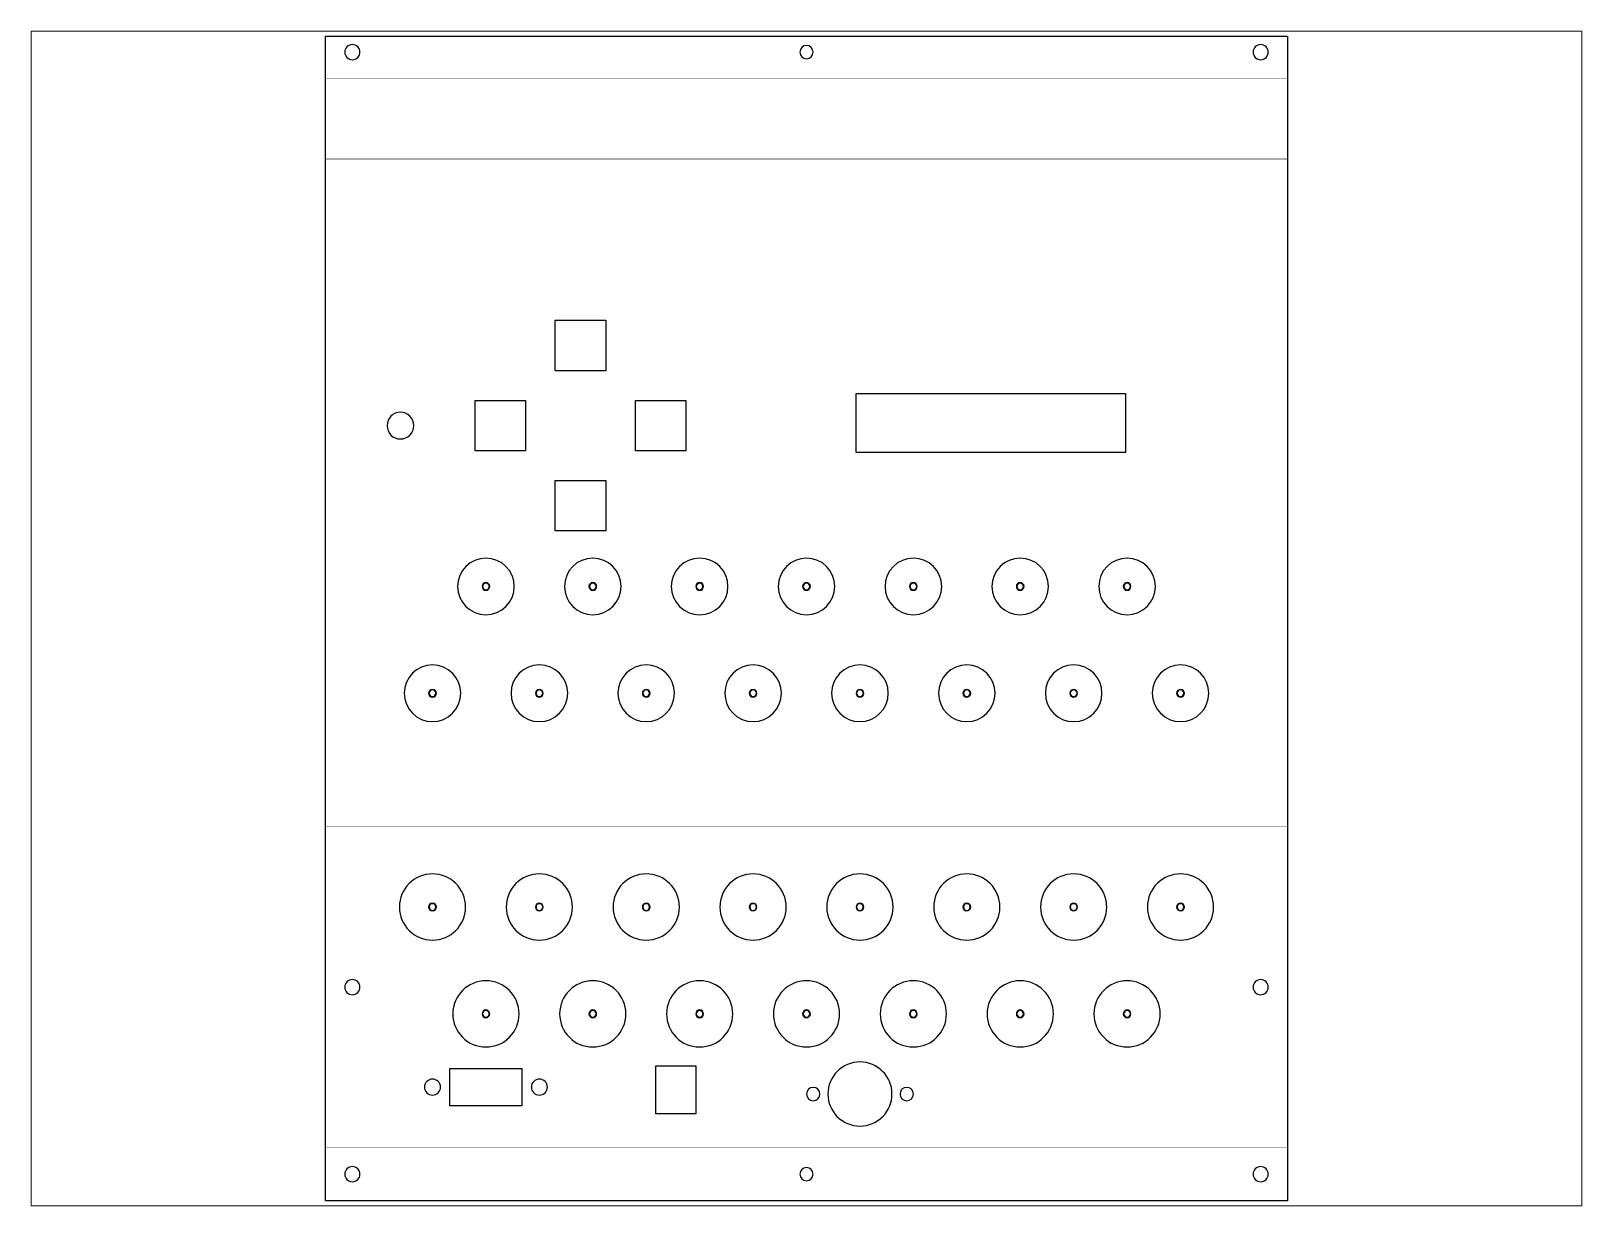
# Paper-space layout 'Layout1' of a CAD drawing. Extents: x 1.05 to 9.43, y 0.79 to 7.14.
# The model-space entities are those that its viewports show. They can reach past a viewport. Long polylines and large blocks are cut down to what shows.
import ezdxf

# ---------------------------------------------------------------- set-up
doc = ezdxf.new("R2010")
doc.units = 0
doc.header["$MEASUREMENT"] = 0
doc.layers.add('BOARD_GEOMETRY_OUTLINE', color=1, linetype='CONTINUOUS')
doc.layers.add('ETCH_TOP', color=2, linetype='CONTINUOUS')

msp = doc.modelspace()

# ---------------------------------------------------------------- linework, layer by layer
at = {"layer": 'BOARD_GEOMETRY_OUTLINE'}
msp.add_lwpolyline([(0, 0), (0, 10900), (9000, 10900), (9000, 0)], close=True, dxfattribs=at)
at = {"layer": 'ETCH_TOP'}
for points in [[(250, 10821, 1), (250, 10679, 1)], [(4500, 10812.5, 1), (4500, 10687.5, 1)], [(8750, 10821, 1), (8750, 10679, 1)], [(2151.22, 8241), (2619.22, 8241, -0.414214), (2621.22, 8239), (2621.22, 7771, -0.414214), (2619.22, 7769), (2151.22, 7769, -0.414214), (2149.22, 7771), (2149.22, 8239, -0.414214), (2151.22, 8241)], [(7485, 7552.5), (7485, 7005.5, -0.414214), (7483, 7003.5), (4967, 7003.5, -0.414214), (4965, 7005.5), (4965, 7552.5, -0.414214), (4967, 7554.5), (7483, 7554.5, -0.414214), (7485, 7552.5)], [(1871.22, 7489), (1871.22, 7021, -0.414214), (1869.22, 7019), (1401.22, 7019, -0.414214), (1399.22, 7021), (1399.22, 7489, -0.414214), (1401.22, 7491), (1869.22, 7491, -0.414214), (1871.22, 7489)], [(2901.22, 7491), (3369.22, 7491, -0.414214), (3371.22, 7489), (3371.22, 7021, -0.414214), (3369.22, 7019), (2901.22, 7019, -0.414214), (2899.22, 7021), (2899.22, 7489, -0.414214), (2901.22, 7491)], [(700, 7380, 1), (700, 7130, 1)], [(2151.22, 6741), (2619.22, 6741, -0.414214), (2621.22, 6739), (2621.22, 6271, -0.414214), (2619.22, 6269), (2151.22, 6269, -0.414214), (2149.22, 6271), (2149.22, 6739, -0.414214), (2151.22, 6741)], [(1500, 5485, 1), (1500, 6015, 1)], [(2500, 5485, 1), (2500, 6015, 1)], [(3500, 5485, 1), (3500, 6015, 1)], [(4500, 5485, 1), (4500, 6015, 1)], [(5500, 5485, 1), (5500, 6015, 1)], [(6500, 5485, 1), (6500, 6015, 1)], [(7500, 5485, 1), (7500, 6015, 1)], [(1500, 5786.251, 1), (1500, 5713.749, 1)], [(1531.25, 5750, 1), (1468.75, 5750, 1)], [(2500, 5786.251, 1), (2500, 5713.749, 1)], [(2531.25, 5750, 1), (2468.75, 5750, 1)], [(3500, 5786.251, 1), (3500, 5713.749, 1)], [(3531.25, 5750, 1), (3468.75, 5750, 1)], [(4500, 5786.251, 1), (4500, 5713.749, 1)], [(4531.25, 5750, 1), (4468.75, 5750, 1)], [(5500, 5786.251, 1), (5500, 5713.749, 1)], [(5531.25, 5750, 1), (5468.75, 5750, 1)], [(6500, 5786.251, 1), (6500, 5713.749, 1)], [(6531.25, 5750, 1), (6468.75, 5750, 1)], [(7500, 5786.251, 1), (7500, 5713.749, 1)], [(7531.25, 5750, 1), (7468.75, 5750, 1)], [(1000, 4485, 1), (1000, 5015, 1)], [(2000, 4485, 1), (2000, 5015, 1)], [(3000, 4485, 1), (3000, 5015, 1)], [(4000, 4485, 1), (4000, 5015, 1)], [(5000, 4485, 1), (5000, 5015, 1)], [(6000, 4485, 1), (6000, 5015, 1)], [(7000, 4485, 1), (7000, 5015, 1)], [(8000, 4485, 1), (8000, 5015, 1)], [(1000, 4786.251, 1), (1000, 4713.749, 1)], [(1031.25, 4750, 1), (968.75, 4750, 1)], [(2000, 4786.251, 1), (2000, 4713.749, 1)], [(2031.25, 4750, 1), (1968.75, 4750, 1)], [(3000, 4786.251, 1), (3000, 4713.749, 1)], [(3031.25, 4750, 1), (2968.75, 4750, 1)], [(4000, 4786.251, 1), (4000, 4713.749, 1)], [(4031.25, 4750, 1), (3968.75, 4750, 1)], [(5000, 4786.251, 1), (5000, 4713.749, 1)], [(5031.25, 4750, 1), (4968.75, 4750, 1)], [(6000, 4786.251, 1), (6000, 4713.749, 1)], [(6031.25, 4750, 1), (5968.75, 4750, 1)], [(7000, 4786.251, 1), (7000, 4713.749, 1)], [(7031.25, 4750, 1), (6968.75, 4750, 1)], [(8000, 4786.251, 1), (8000, 4713.749, 1)], [(8031.25, 4750, 1), (7968.75, 4750, 1)], [(1000, 2440, 1), (1000, 3060, 1)], [(2000, 2440, 1), (2000, 3060, 1)], [(3000, 2440, 1), (3000, 3060, 1)], [(4000, 2440, 1), (4000, 3060, 1)], [(5000, 2440, 1), (5000, 3060, 1)], [(6000, 2440, 1), (6000, 3060, 1)], [(7000, 2440, 1), (7000, 3060, 1)], [(8000, 2440, 1), (8000, 3060, 1)], [(1000, 2786.251, 1), (1000, 2713.749, 1)], [(1031.25, 2750, 1), (968.75, 2750, 1)], [(2000, 2786.251, 1), (2000, 2713.749, 1)], [(2031.25, 2750, 1), (1968.75, 2750, 1)], [(3000, 2786.251, 1), (3000, 2713.749, 1)], [(3031.25, 2750, 1), (2968.75, 2750, 1)], [(4000, 2786.251, 1), (4000, 2713.749, 1)], [(4031.25, 2750, 1), (3968.75, 2750, 1)], [(5000, 2786.251, 1), (5000, 2713.749, 1)], [(5031.25, 2750, 1), (4968.75, 2750, 1)], [(6000, 2786.251, 1), (6000, 2713.749, 1)], [(6031.25, 2750, 1), (5968.75, 2750, 1)], [(7000, 2786.251, 1), (7000, 2713.749, 1)], [(7031.25, 2750, 1), (6968.75, 2750, 1)], [(8000, 2786.251, 1), (8000, 2713.749, 1)], [(8031.25, 2750, 1), (7968.75, 2750, 1)], [(250, 2071, 1), (250, 1929, 1)], [(1500, 1440, 1), (1500, 2060, 1)], [(2500, 1440, 1), (2500, 2060, 1)], [(3500, 1440, 1), (3500, 2060, 1)], [(4500, 1440, 1), (4500, 2060, 1)], [(5500, 1440, 1), (5500, 2060, 1)], [(6500, 1440, 1), (6500, 2060, 1)], [(7500, 1440, 1), (7500, 2060, 1)], [(8750, 2071, 1), (8750, 1929, 1)], [(1500, 1786.251, 1), (1500, 1713.749, 1)], [(1531.25, 1750, 1), (1468.75, 1750, 1)], [(2500, 1786.251, 1), (2500, 1713.749, 1)], [(2531.25, 1750, 1), (2468.75, 1750, 1)], [(3500, 1786.251, 1), (3500, 1713.749, 1)], [(3531.25, 1750, 1), (3468.75, 1750, 1)], [(4500, 1786.251, 1), (4500, 1713.749, 1)], [(4531.25, 1750, 1), (4468.75, 1750, 1)], [(5500, 1786.251, 1), (5500, 1713.749, 1)], [(5531.25, 1750, 1), (5468.75, 1750, 1)], [(6500, 1786.251, 1), (6500, 1713.749, 1)], [(6531.25, 1750, 1), (6468.75, 1750, 1)], [(7500, 1786.251, 1), (7500, 1713.749, 1)], [(7531.25, 1750, 1), (7468.75, 1750, 1)], [(1164.5, 890, -0.414214), (1162.5, 892), (1162.5, 1238, -0.414214), (1164.5, 1240), (1835.5, 1240, -0.414214), (1837.5, 1238), (1837.5, 892, -0.414214), (1835.5, 890)], [(3463, 815), (3092, 815, -0.414214), (3090, 817), (3090, 1263, -0.414214), (3092, 1265), (3463, 1265, -0.414214), (3465, 1263), (3465, 817, -0.414214), (3463, 815)], [(5000, 1300, 1), (5000, 700, 1)], [(1000, 1140, 1), (1000, 990, 1)], [(2000, 1140, 1), (2000, 990, 1)], [(4562.5, 1062.5, 1), (4562.5, 937.5, 1)], [(5437.5, 1062.5, 1), (5437.5, 937.5, 1)], [(250, 321, 1), (250, 179, 1)], [(4500, 312.5, 1), (4500, 187.5, 1)], [(8750, 321, 1), (8750, 179, 1)]]:
    msp.add_lwpolyline(points, format="xyb", close=True, dxfattribs=at)
at = {"layer": 'ETCH_TOP', "const_width": 5}
for points in [[(0, 10500), (9000, 10500)], [(0, 9750), (9000, 9750)], [(0, 3500), (9000, 3500)], [(0, 500), (9000, 500)]]:
    msp.add_lwpolyline(points, dxfattribs=at)

psp = doc.layouts.get("Layout1")

# ---------------------------------------------------------------- viewports
at = {"layer": 'BOARD_GEOMETRY_OUTLINE', "linetype": 'Continuous'}
psp.add_viewport(center=(5.2388, 3.9688), size=(8.382, 6.35), view_center_point=(4500, 5450), view_height=10995.335277, dxfattribs=at)

doc.saveas('drawing.dxf')
